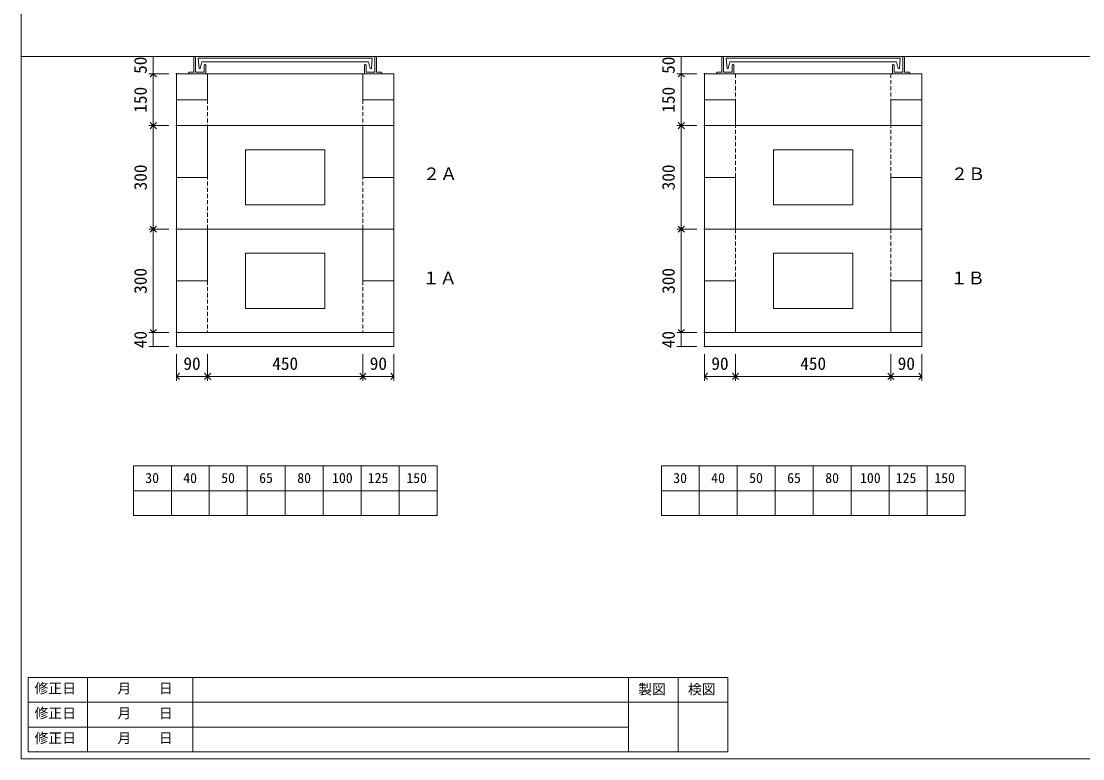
# Model space of a CAD drawing. Units: millimetres, scale not verified. Extents: x -4890 to 18490, y -2272 to 2272.
# Drawn here: x -1230 to 1846, y -2003 to 134 of the extents above; entities that cross this region are included whole.
import ezdxf
from ezdxf.enums import TextEntityAlignment as Align

# ---------------------------------------------------------------- set-up
doc = ezdxf.new("R2010")
doc.units = ezdxf.units.MM
doc.header["$LTSCALE"] = 10
doc.header["$PDMODE"] = 32
doc.header["$PDSIZE"] = 2
for name, pattern in [('DASHED1', [1.8, 1.2, -0.6]), ('USER2', [50.8, 31.75, -6.35, 6.35, -6.35]), ('USER5', [3.185, 0.01, -3.175])]:
    doc.linetypes.add(name, pattern=pattern)
for name, color, linetype, lineweight in [('0-1_Defpoints', 7, 'USER2', 5), ('0-2_waku', 7, 'Continuous', 18), ('0-3_gaikei', 7, 'Continuous', 18), ('0-4_kakure', 7, 'USER5', 18), ('0-5_sunpou', 7, 'Continuous', 5), ('0-9_uchigawa', 6, 'Continuous', 18), ('0-B_futa', 3, 'Continuous', 18), ('0-C_GL', 4, 'Continuous', 18), ('0-E_文字１', 150, 'USER2', 18)]:
    doc.layers.add(name, color=color, linetype=linetype, lineweight=lineweight)
doc.styles.add('ＭＳ ゴシック', font='')
doc.styles.get('ＭＳ ゴシック').set_extended_font_data('MS Gothic')

# ---------------------------------------------------------------- blocks, each defined once
blk = doc.blocks.new('_Open90')
at = {"layer": '0-5_sunpou'}
blk.add_line((0, 0), (-1, 0), dxfattribs=at)
blk.add_lwpolyline([(-0.5, 0.5), (0, 0), (-0.5, -0.5)], dxfattribs=at)
blk = doc.blocks.new('D50')
at = {"layer": '0-1_Defpoints'}
for p in [(667.32, 2064.36), (600.08, 1764.36), (667.32, 1764.36)]:
    blk.add_point(p, dxfattribs=at)
at = {"layer": '0-5_sunpou'}
for p, q in [((645.32, 2064.36), (587.08, 2064.36)), ((600.08, 2046.36), (600.08, 1782.36)), ((645.32, 1764.36), (587.08, 1764.36))]:
    blk.add_line(p, q, dxfattribs=at)
at = {"layer": '0-5_sunpou', "xscale": 18, "yscale": 18}
for p, rotation in [((600.08, 2064.36), 90), ((600.08, 1764.36), 270)]:
    blk.add_blockref('_Open90', p, dxfattribs=dict(at, rotation=rotation))
at = {"layer": '0-5_sunpou', "style": 'ＭＳ ゴシック'}
blk.add_text('300', height=36.66, rotation=90, dxfattribs=at).set_placement((592.08, 1876.86), align=Align.BOTTOM_LEFT)
blk = doc.blocks.new('D51')
at = {"layer": '0-1_Defpoints'}
for p in [(667.32, 1764.36), (600.08, 1464.36), (667.32, 1464.36)]:
    blk.add_point(p, dxfattribs=at)
at = {"layer": '0-5_sunpou'}
for p, q in [((645.32, 1764.36), (587.08, 1764.36)), ((600.08, 1746.36), (600.08, 1482.36)), ((645.32, 1464.36), (587.08, 1464.36))]:
    blk.add_line(p, q, dxfattribs=at)
at = {"layer": '0-5_sunpou', "xscale": 18, "yscale": 18}
for p, rotation in [((600.08, 1764.36), 90), ((600.08, 1464.36), 270)]:
    blk.add_blockref('_Open90', p, dxfattribs=dict(at, rotation=rotation))
at = {"layer": '0-5_sunpou', "style": 'ＭＳ ゴシック'}
blk.add_text('300', height=36.66, rotation=90, dxfattribs=at).set_placement((592.08, 1576.86), align=Align.BOTTOM_LEFT)
blk = doc.blocks.new('D52')
at = {"layer": '0-1_Defpoints'}
for p in [(667.32, 2214.36), (600.08, 2064.36), (667.32, 2064.36)]:
    blk.add_point(p, dxfattribs=at)
at = {"layer": '0-5_sunpou'}
for p, q in [((645.32, 2214.36), (587.08, 2214.36)), ((600.08, 2196.36), (600.08, 2082.36)), ((645.32, 2064.36), (587.08, 2064.36))]:
    blk.add_line(p, q, dxfattribs=at)
at = {"layer": '0-5_sunpou', "xscale": 18, "yscale": 18}
for p, rotation in [((600.08, 2214.36), 90), ((600.08, 2064.36), 270)]:
    blk.add_blockref('_Open90', p, dxfattribs=dict(at, rotation=rotation))
at = {"layer": '0-5_sunpou', "style": 'ＭＳ ゴシック'}
blk.add_text('150', height=36.66, rotation=90, dxfattribs=at).set_placement((592.08, 2101.86), align=Align.BOTTOM_LEFT)
blk = doc.blocks.new('D53')
at = {"layer": '0-1_Defpoints'}
for p in [(2197.32, 1764.36), (2130.08, 1464.36), (2197.32, 1464.36)]:
    blk.add_point(p, dxfattribs=at)
at = {"layer": '0-5_sunpou'}
for p, q in [((2175.32, 1764.36), (2117.08, 1764.36)), ((2130.08, 1746.36), (2130.08, 1482.36)), ((2175.32, 1464.36), (2117.08, 1464.36))]:
    blk.add_line(p, q, dxfattribs=at)
at = {"layer": '0-5_sunpou', "xscale": 18, "yscale": 18}
for p, rotation in [((2130.08, 1764.36), 90), ((2130.08, 1464.36), 270)]:
    blk.add_blockref('_Open90', p, dxfattribs=dict(at, rotation=rotation))
at = {"layer": '0-5_sunpou', "style": 'ＭＳ ゴシック'}
blk.add_text('300', height=36.66, rotation=90, dxfattribs=at).set_placement((2122.08, 1576.86), align=Align.BOTTOM_LEFT)
blk = doc.blocks.new('D54')
at = {"layer": '0-1_Defpoints'}
for p in [(2197.32, 2214.36), (2130.08, 2064.36), (2197.32, 2064.36)]:
    blk.add_point(p, dxfattribs=at)
at = {"layer": '0-5_sunpou'}
for p, q in [((2175.32, 2214.36), (2117.08, 2214.36)), ((2130.08, 2196.36), (2130.08, 2082.36)), ((2175.32, 2064.36), (2117.08, 2064.36))]:
    blk.add_line(p, q, dxfattribs=at)
at = {"layer": '0-5_sunpou', "xscale": 18, "yscale": 18}
for p, rotation in [((2130.08, 2214.36), 90), ((2130.08, 2064.36), 270)]:
    blk.add_blockref('_Open90', p, dxfattribs=dict(at, rotation=rotation))
at = {"layer": '0-5_sunpou', "style": 'ＭＳ ゴシック'}
blk.add_text('150', height=36.66, rotation=90, dxfattribs=at).set_placement((2122.08, 2101.86), align=Align.BOTTOM_LEFT)
blk = doc.blocks.new('D55')
at = {"layer": '0-1_Defpoints'}
for p in [(2197.32, 2064.36), (2130.08, 1764.36), (2197.32, 1764.36)]:
    blk.add_point(p, dxfattribs=at)
at = {"layer": '0-5_sunpou'}
for p, q in [((2175.32, 2064.36), (2117.08, 2064.36)), ((2130.08, 2046.36), (2130.08, 1782.36)), ((2175.32, 1764.36), (2117.08, 1764.36))]:
    blk.add_line(p, q, dxfattribs=at)
at = {"layer": '0-5_sunpou', "xscale": 18, "yscale": 18}
for p, rotation in [((2130.08, 2064.36), 90), ((2130.08, 1764.36), 270)]:
    blk.add_blockref('_Open90', p, dxfattribs=dict(at, rotation=rotation))
at = {"layer": '0-5_sunpou', "style": 'ＭＳ ゴシック'}
blk.add_text('300', height=36.66, rotation=90, dxfattribs=at).set_placement((2122.08, 1876.86), align=Align.BOTTOM_LEFT)
blk = doc.blocks.new('D58')
at = {"layer": '0-1_Defpoints'}
for p in [(667.32, 1464.36), (600.08, 1424.36), (667.32, 1424.36)]:
    blk.add_point(p, dxfattribs=at)
at = {"layer": '0-5_sunpou'}
for p, q in [((645.32, 1464.36), (587.08, 1464.36)), ((600.08, 1464.36), (600.08, 1424.36)), ((645.32, 1424.36), (587.08, 1424.36))]:
    blk.add_line(p, q, dxfattribs=at)
at = {"layer": '0-5_sunpou', "style": 'ＭＳ ゴシック'}
blk.add_text('40', height=36.66, rotation=90, dxfattribs=at).set_placement((592.08, 1419.36), align=Align.BOTTOM_LEFT)
blk = doc.blocks.new('D59')
at = {"layer": '0-1_Defpoints'}
for p in [(2197.32, 1464.36), (2130.08, 1424.36), (2197.32, 1424.36)]:
    blk.add_point(p, dxfattribs=at)
at = {"layer": '0-5_sunpou'}
for p, q in [((2175.32, 1464.36), (2117.08, 1464.36)), ((2130.08, 1464.36), (2130.08, 1424.36)), ((2175.32, 1424.36), (2117.08, 1424.36))]:
    blk.add_line(p, q, dxfattribs=at)
at = {"layer": '0-5_sunpou', "style": 'ＭＳ ゴシック'}
blk.add_text('40', height=36.66, rotation=90, dxfattribs=at).set_placement((2122.08, 1419.36), align=Align.BOTTOM_LEFT)

msp = doc.modelspace()

# ---------------------------------------------------------------- linework, layer by layer
at = {"layer": '0-2_waku'}
for p, q in [((-1230, 2271.74), (-1230, -2003.26)), ((-905, -1154.26), (-905, -1298.26)), ((-905, -1154.26), (-905, -1298.26)), ((-905, -1154.26), (-905, -1298.26)), ((-905, -1154.26), (-905, -1298.26)), ((-905, -1154.26), (-25, -1154.26)), ((-795, -1154.26), (-795, -1298.26)), ((-685, -1154.26), (-685, -1298.26)), ((-685, -1154.26), (-685, -1298.26)), ((-575, -1154.26), (-575, -1298.26)), ((-465, -1154.26), (-465, -1298.26)), ((-355, -1154.26), (-355, -1298.26)), ((-245, -1154.26), (-245, -1298.26)), ((-135, -1154.26), (-135, -1298.26)), ((-25, -1154.26), (-25, -1298.26)), ((625, -1154.26), (625, -1298.26)), ((625, -1154.26), (625, -1298.26)), ((625, -1154.26), (625, -1298.26)), ((625, -1154.26), (625, -1298.26)), ((625, -1154.26), (1505, -1154.26)), ((735, -1154.26), (735, -1298.26)), ((845, -1154.26), (845, -1298.26)), ((845, -1154.26), (845, -1298.26)), ((955, -1154.26), (955, -1298.26)), ((1065, -1154.26), (1065, -1298.26)), ((1175, -1154.26), (1175, -1298.26)), ((1285, -1154.26), (1285, -1298.26)), ((1395, -1154.26), (1395, -1298.26)), ((1505, -1154.26), (1505, -1298.26)), ((-905, -1226.26), (-25, -1226.26)), ((625, -1226.26), (1505, -1226.26)), ((-905, -1298.26), (-25, -1298.26)), ((625, -1298.26), (1505, -1298.26)), ((-1210, -1767.26), (-1210, -1983.26)), ((-1210, -1767.26), (-1210, -1983.26)), ((-1210, -1767.26), (818, -1767.26)), ((-1037.5, -1767.26), (-1037.5, -1983.26)), ((-732.5, -1767.26), (-732.5, -1983.26)), ((-732.5, -1767.26), (-732.5, -1983.26)), ((530, -1767.26), (530, -1983.26)), ((530, -1767.26), (530, -1983.26)), ((674, -1767.26), (674, -1983.26)), ((818, -1767.26), (818, -1983.26)), ((-1210, -1839.26), (818, -1839.26)), ((-1210, -1911.26), (530, -1911.26)), ((-1210, -1983.26), (818, -1983.26)), ((-1230, -2003.26), (4890, -2003.26)), ((-1230, -2003.26), (4890, -2003.26)), ((-1230, -2003.26), (4890, -2003.26))]:
    msp.add_line(p, q, dxfattribs=at)
at = {"layer": '0-3_gaikei'}
for p, q in [((-780, -18.26), (-690, -18.26)), ((-780, -18.26), (-150, -18.26)), ((-780, -18.26), (-780, -168.26)), ((-690, -93.26), (-690, -18.26)), ((-240, -18.26), (-150, -18.26)), ((-240, -93.26), (-240, -18.26)), ((-150, -18.26), (-150, -168.26)), ((750, -18.26), (1380, -18.26)), ((750, -18.26), (1380, -18.26)), ((750, -18.26), (1380, -18.26)), ((750, -18.26), (1380, -18.26)), ((750, -18.26), (1380, -18.26)), ((750, -18.26), (840, -18.26)), ((750, -18.26), (750, -168.26)), ((1290, -18.26), (1380, -18.26)), ((1380, -18.26), (1380, -168.26)), ((-780, -93.26), (-690, -93.26)), ((-240, -93.26), (-150, -93.26)), ((750, -93.26), (840, -93.26)), ((840, -93.26), (840, -168.26)), ((1290, -93.26), (1290, -168.26)), ((1290, -93.26), (1380, -93.26)), ((-780, -168.26), (-150, -168.26)), ((-780, -808.26), (-780, -168.26)), ((-780, -168.26), (-150, -168.26)), ((-780, -168.26), (-150, -168.26)), ((-780, -168.26), (-150, -168.26)), ((-780, -168.26), (-150, -168.26)), ((-700, -168.26), (-230, -168.26)), ((-700, -168.26), (-230, -168.26)), ((-690, -168.26), (-690, -318.26)), ((-240, -168.26), (-240, -318.26)), ((-150, -808.26), (-150, -168.26)), ((750, -168.26), (1380, -168.26)), ((750, -168.26), (1380, -168.26)), ((750, -168.26), (1380, -168.26)), ((750, -168.26), (1380, -168.26)), ((750, -168.26), (1380, -168.26)), ((750, -808.26), (750, -168.26)), ((750, -808.26), (750, -168.26)), ((830, -168.26), (1300, -168.26)), ((830, -168.26), (1300, -168.26)), ((1380, -808.26), (1380, -168.26)), ((1380, -808.26), (1380, -168.26)), ((-780, -318.26), (-690, -318.26)), ((-240, -318.26), (-150, -318.26)), ((-150, -468.26), (-150, -308.26)), ((750, -318.26), (840, -318.26)), ((840, -318.26), (840, -468.26)), ((1290, -318.26), (1290, -468.26)), ((1290, -318.26), (1380, -318.26)), ((1380, -468.26), (1380, -308.26)), ((-780, -468.26), (-150, -468.26)), ((-780, -468.26), (-150, -468.26)), ((-780, -468.26), (-150, -468.26)), ((-700, -468.26), (-230, -468.26)), ((-700, -468.26), (-230, -468.26)), ((-690, -468.26), (-690, -618.26)), ((-240, -468.26), (-240, -618.26)), ((750, -468.26), (1380, -468.26)), ((750, -468.26), (1380, -468.26)), ((750, -468.26), (1380, -468.26)), ((830, -468.26), (1300, -468.26)), ((830, -468.26), (1300, -468.26)), ((-780, -528.26), (-780, -808.26)), ((-150, -528.26), (-150, -808.26)), ((750, -528.26), (750, -808.26)), ((1380, -528.26), (1380, -808.26)), ((-780, -618.26), (-690, -618.26)), ((-240, -618.26), (-150, -618.26)), ((750, -618.26), (840, -618.26)), ((840, -618.26), (840, -768.26)), ((1290, -618.26), (1290, -768.26)), ((1290, -618.26), (1380, -618.26)), ((-780, -768.26), (-150, -768.26)), ((-780, -768.26), (-150, -768.26)), ((750, -768.26), (1380, -768.26)), ((750, -768.26), (1380, -768.26)), ((-780, -808.26), (-150, -808.26)), ((-780, -808.26), (-150, -808.26)), ((-780, -808.26), (-150, -808.26)), ((-780, -808.26), (-150, -808.26)), ((750, -808.26), (1380, -808.26)), ((750, -808.26), (1380, -808.26)), ((750, -808.26), (1380, -808.26)), ((750, -808.26), (1380, -808.26)), ((-780, -1154.26), (-150, -1154.26))]:
    msp.add_line(p, q, dxfattribs=at)
at = {"layer": '0-4_kakure', "linetype": 'DASHED1', "lineweight": 5}
for p, q in [((840, -18.26), (840, -93.26)), ((1290, -18.26), (1290, -93.26)), ((-690, -93.26), (-690, -168.26)), ((-240, -93.26), (-240, -168.26)), ((840, -318.26), (840, -168.26)), ((1290, -318.26), (1290, -168.26)), ((-690, -468.26), (-690, -318.26)), ((-240, -468.26), (-240, -318.26)), ((840, -468.26), (840, -618.26)), ((1290, -468.26), (1290, -618.26)), ((-690, -618.26), (-690, -768.26)), ((-240, -618.26), (-240, -768.26))]:
    msp.add_line(p, q, dxfattribs=at)
at = {"layer": '0-5_sunpou'}
for p, q in [((-802, 31.74), (-860.24, 31.74)), ((-847.24, 31.74), (-847.24, -18.26)), ((728, 31.74), (669.76, 31.74)), ((682.76, 31.74), (682.76, -18.26)), ((-802, -18.26), (-860.24, -18.26)), ((728, -18.26), (669.76, -18.26)), ((-802, -168.26), (-860.24, -168.26)), ((728, -168.26), (669.76, -168.26)), ((-780, -830.26), (-780, -908.19)), ((-690, -830.26), (-690, -908.19)), ((-690, -830.26), (-690, -908.19)), ((-240, -830.26), (-240, -908.19)), ((-240, -830.26), (-240, -908.19)), ((-150, -830.26), (-150, -908.19)), ((750, -830.26), (750, -908.19)), ((840, -830.26), (840, -908.19)), ((840, -830.26), (840, -908.19)), ((1290, -830.26), (1290, -908.19)), ((1290, -830.26), (1290, -908.19)), ((1380, -830.26), (1380, -908.19)), ((-762, -895.19), (-708, -895.19)), ((-672, -895.19), (-258, -895.19)), ((-222, -895.19), (-168, -895.19)), ((768, -895.19), (822, -895.19)), ((858, -895.19), (1272, -895.19)), ((1308, -895.19), (1362, -895.19))]:
    msp.add_line(p, q, dxfattribs=at)
at = {"layer": '0-9_uchigawa'}
for p, q in [((-580, -238.26), (-350, -238.26)), ((-580, -398.26), (-580, -238.26)), ((-350, -398.26), (-350, -238.26)), ((950, -238.26), (1180, -238.26)), ((950, -398.26), (950, -238.26)), ((1180, -398.26), (1180, -238.26)), ((-580, -398.26), (-350, -398.26)), ((950, -398.26), (1180, -398.26)), ((-580, -698.26), (-580, -538.26)), ((-580, -538.26), (-350, -538.26)), ((-350, -698.26), (-350, -538.26)), ((950, -538.26), (1180, -538.26)), ((950, -698.26), (950, -538.26)), ((1180, -698.26), (1180, -538.26)), ((-580, -698.26), (-350, -698.26)), ((950, -698.26), (1180, -698.26))]:
    msp.add_line(p, q, dxfattribs=at)
at = {"layer": '0-B_futa'}
for p, q in [((-728, 31.74), (-725, 31.74)), ((-725, 31.74), (-725, -13.26)), ((-205, 31.74), (-205, -13.26)), ((-205, 31.74), (-202, 31.74)), ((802, 31.74), (805, 31.74)), ((805, 31.74), (805, -13.26)), ((1325, 31.74), (1325, -13.26)), ((1325, 31.74), (1328, 31.74)), ((-730, 29.74), (-730, -13.26)), ((-717.19, 27.24), (-212.86, 27.24)), ((-717.19, 27.24), (-714.7, -2.76)), ((-706.67, 16.24), (-710.99, -2.76)), ((-706.67, 16.24), (-223.33, 16.24)), ((-700, 6.74), (-700, -13.26)), ((-698, 8.74), (-697, 8.74)), ((-695, 6.74), (-695, -18.26)), ((-235, 6.74), (-235, -18.26)), ((-232, 8.74), (-233, 8.74)), ((-230, 6.74), (-230, -13.26)), ((-223.33, 16.24), (-219.02, -2.76)), ((-212.86, 27.24), (-215.11, -2.76)), ((-200, 29.74), (-200, -13.26)), ((800, 29.74), (800, -13.26)), ((812.81, 27.24), (1317.14, 27.24)), ((812.81, 27.24), (815.3, -2.76)), ((823.33, 16.24), (819.01, -2.76)), ((823.33, 16.24), (1306.67, 16.24)), ((830, 6.74), (830, -13.26)), ((832, 8.74), (833, 8.74)), ((835, 6.74), (835, -18.26)), ((1295, 6.74), (1295, -18.26)), ((1298, 8.74), (1297, 8.74)), ((1300, 6.74), (1300, -13.26)), ((1306.67, 16.24), (1310.98, -2.76)), ((1317.14, 27.24), (1314.89, -2.76)), ((1330, 29.74), (1330, -13.26)), ((-745, -15.26), (-745, -16.26)), ((-743, -13.26), (-730, -13.26)), ((-695, -18.26), (-743, -18.26)), ((-725, -13.26), (-700, -13.26)), ((-714.7, -2.76), (-710.99, -2.76)), ((-235, -18.26), (-187, -18.26)), ((-205, -13.26), (-230, -13.26)), ((-215.11, -2.76), (-219.02, -2.76)), ((-187, -13.26), (-200, -13.26)), ((-185, -15.26), (-185, -16.26)), ((785, -15.26), (785, -16.26)), ((787, -13.26), (800, -13.26)), ((835, -18.26), (787, -18.26)), ((805, -13.26), (830, -13.26)), ((815.3, -2.76), (819.01, -2.76)), ((1295, -18.26), (1343, -18.26)), ((1325, -13.26), (1300, -13.26)), ((1314.89, -2.76), (1310.98, -2.76)), ((1343, -13.26), (1330, -13.26)), ((1345, -15.26), (1345, -16.26))]:
    msp.add_line(p, q, dxfattribs=at)
for centre, start, end in [((-728, 29.74), 90, 180), ((-202, 29.74), 0, 90), ((802, 29.74), 90, 180), ((1328, 29.74), 0, 90), ((-698, 6.74), 90, 180), ((-697, 6.74), 0, 90), ((-233, 6.74), 90, 180), ((-232, 6.74), 0, 90), ((832, 6.74), 90, 180), ((833, 6.74), 0, 90), ((1297, 6.74), 90, 180), ((1298, 6.74), 0, 90), ((-743, -15.26), 90, 180), ((-743, -16.26), 180, 270), ((-187, -15.26), 0, 90), ((-187, -16.26), 270, 0), ((787, -15.26), 90, 180), ((787, -16.26), 180, 270), ((1343, -15.26), 0, 90), ((1343, -16.26), 270, 0)]:
    msp.add_arc(centre, 2, start, end, dxfattribs=at)
at = {"layer": '0-C_GL'}
msp.add_line((-1230, 31.74), (4890, 31.74), dxfattribs=at)
msp.add_line((-1230, 31.74), (4890, 31.74), dxfattribs=at)

# ---------------------------------------------------------------- block references
at = {"layer": '0-5_sunpou'}
for name in ['D52', 'D54', 'D50', 'D55', 'D51', 'D53', 'D58', 'D59']:
    msp.add_blockref(name, (-1447.32, -2232.63), dxfattribs=at)
at = {"layer": '0-5_sunpou', "xscale": 18, "yscale": 18, "rotation": 180}
for p in [(-780, -895.19), (-690, -895.19), (-240, -895.19), (750, -895.19), (840, -895.19), (1290, -895.19)]:
    msp.add_blockref('_Open90', p, dxfattribs=at)
at = {"layer": '0-5_sunpou', "xscale": 18, "yscale": 18}
for p in [(-690, -895.19), (-240, -895.19), (-150, -895.19), (840, -895.19), (1290, -895.19), (1380, -895.19)]:
    msp.add_blockref('_Open90', p, dxfattribs=at)

# ---------------------------------------------------------------- texts
at = {"layer": '0-5_sunpou', "style": 'ＭＳ ゴシック'}
for p in [(-855.24, -18.26), (674.76, -18.26)]:
    msp.add_text('50', height=36.66, rotation=90, dxfattribs=at).set_placement(p, align=Align.BOTTOM_LEFT)
for s, p in [('90', (-760, -887.19)), ('450', (-502.5, -887.19)), ('90', (-220, -887.19)), ('90', (770, -887.19)), ('450', (1027.5, -887.19)), ('90', (1310, -887.19))]:
    msp.add_text(s, height=36.66, dxfattribs=at).set_placement(p, align=Align.BOTTOM_LEFT)
at = {"layer": '0-E_文字１', "color": 7, "style": 'ＭＳ ゴシック'}
for s, height, p in [('２Ａ', 36.66, (-66.18, -337.35)), ('２Ｂ', 36.66, (1463.82, -337.35)), ('１Ａ', 36.66, (-67.5, -639.21)), ('１Ｂ', 36.66, (1462.5, -639.21)), ('30', 29.33, (-870.54, -1212.9)), ('40', 29.33, (-760.54, -1212.9)), ('50', 29.33, (-650.54, -1212.9)), ('65', 29.33, (-540.54, -1212.9)), ('80', 29.33, (-430.13, -1212.9)), ('100', 29.33, (-329.25, -1212.9)), ('125', 29.33, (-225.87, -1212.9)), ('150', 29.33, (-114.1, -1212.9)), ('30', 29.33, (659.46, -1212.9)), ('40', 29.33, (769.46, -1212.9)), ('50', 29.33, (879.46, -1212.9)), ('65', 29.33, (989.46, -1212.9)), ('80', 29.33, (1099.87, -1212.9)), ('100', 29.33, (1200.75, -1212.9)), ('125', 29.33, (1304.13, -1212.9)), ('150', 29.33, (1415.9, -1212.9)), ('修正日', 29.33, (-1191.35, -1822.56)), ('\u3000\u3000月\u3000\u3000日', 29.33, (-1031.2, -1822.56)), ('製図', 29.33, (558.06, -1825.51)), ('検図', 29.33, (702.06, -1825.51)), ('修正日', 29.33, (-1191.35, -1894.56)), ('\u3000\u3000月\u3000\u3000日', 29.33, (-1031.2, -1894.56)), ('修正日', 29.33, (-1191.35, -1966.56)), ('\u3000\u3000月\u3000\u3000日', 29.33, (-1031.2, -1966.56))]:
    msp.add_text(s, height=height, dxfattribs=at).set_placement(p, align=Align.BOTTOM_LEFT)

doc.saveas('drawing.dxf')
